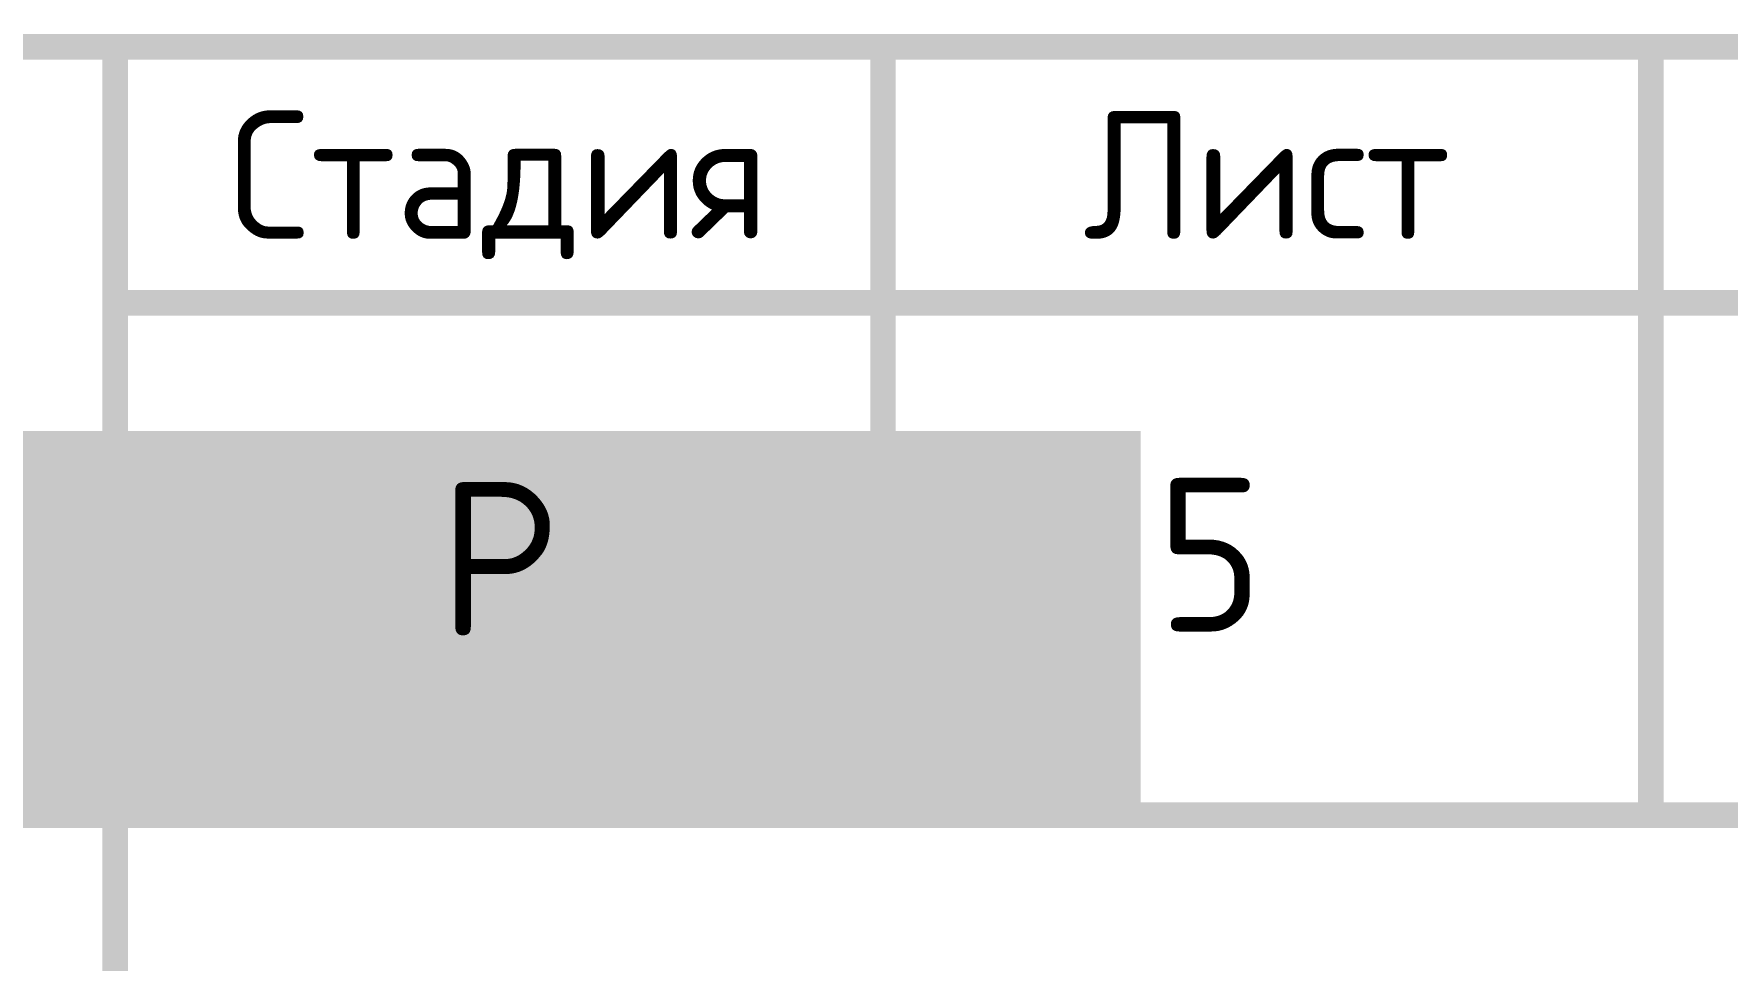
# Model space of a CAD drawing. Header units: metres. Extents: x 1981 to 7362, y 1229 to 3678.
# Drawn here: x 4011.84 to 4044.91, y 1441.6 to 1459.68 of the extents above; entities that cross this region are included whole.
import ezdxf
from ezdxf.enums import TextEntityAlignment as Align

# ---------------------------------------------------------------- set-up
doc = ezdxf.new("R2018")
doc.units = ezdxf.units.M
doc.layers.add('Форматы', color=7, linetype='Continuous')
doc.styles.add('GOST-2.304_Type-B', font='GOST Common.ttf')
doc.styles.get("Standard").update_dxf_attribs({"font": 'GOST Common.ttf'})

# ---------------------------------------------------------------- blocks, each defined once
blk = doc.blocks.new('*U163')
at = {"const_width": 0.5}
for points in [[(230, -262), (415, -262)], [(365, -262), (365, -292)], [(380, -262), (380, -277)], [(395, -262), (395, -277)], [(365, -267), (415, -267)], [(295, -277), (415, -277)]]:
    blk.add_lwpolyline(points, dxfattribs=at)
at = {"style": 'GOST-2.304_Type-B'}
for s, height, p in [('Стадия', 2.5, (372.5, -264.5)), ('Лист', 2.5, (387.5, -264.5)), ('Р', 3, (372.5, -272))]:
    blk.add_text(s, height=height, dxfattribs=at).set_placement(p, align=Align.MIDDLE_CENTER)
blk.add_attdef('РАЗРАБОТАЛ', text='', height=2.5, dxfattribs=at).set_placement((250.501, -264.224), align=Align.MIDDLE_LEFT)
at = {"style": 'GOST-2.304_Type-B', "flags": 8}
for tag, height, p in [('ДАТА', 2.5, (290.074, -264.402)), ('ЛИСТ', 3, (386.388, -271.915)), ('ЛИСТОВ', 3, (403.888, -271.915)), ('ФОРМАТ', 3, (380.972, -294.745))]:
    blk.add_attdef(tag, text='', height=height, dxfattribs=at).set_placement(p, align=Align.MIDDLE_CENTER)
at = {"style": 'GOST-2.304_Type-B'}
blk.add_attdef('ПРОВЕРИЛ', (250.749, -270.729), '', height=2.5, dxfattribs=at)
at = {"lineweight": 30, "flags": 104}
for tag, p in [('ТЕПЛОВЫЕ_СЕТИ', (330, -269.5)), ('ИМЯ_ЧЕРТЕЖА', (330, -284.5))]:
    blk.add_attdef(tag, text='', height=3, dxfattribs=at).set_placement(p, align=Align.MIDDLE_CENTER)

msp = doc.modelspace()

# ---------------------------------------------------------------- block references
at = {"layer": 'Форматы'}
ref = msp.add_blockref('*U163', (3648.421, 1721.43), dxfattribs=at)
ref.add_attrib('ЛИСТ', '5', dxfattribs={"layer": '0', "height": 3, "style": 'GOST-2.304_Type-B'}).set_placement((4034.809, 1449.515), align=Align.MIDDLE_CENTER)
lines = msp.add_mtext('Тепломеханические решения тепловых сетей', dxfattribs={"layer": '0', "insert": (3978.421, 1451.93), "char_height": 70, "attachment_point": 1})
ref.add_attrib('ТЕПЛОВЫЕ_СЕТИ', '', (3978.421, 1451.93), dxfattribs={"flags": 104}).embed_mtext(lines)

doc.saveas('drawing.dxf')
